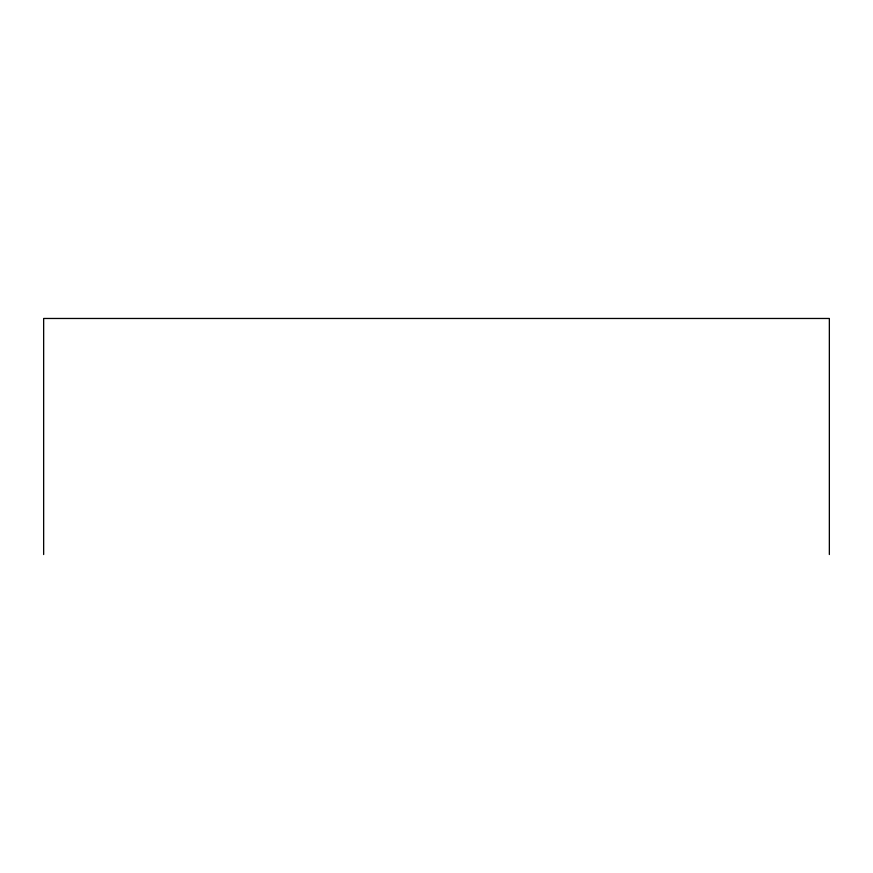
<?xml version="1.0" encoding="UTF-8"?>
<svg xmlns="http://www.w3.org/2000/svg" width="873" height="873" viewBox="0 0 873 873"><rect width="100%" height="100%" fill="white"/><g stroke="black" fill="none" stroke-linecap="round" stroke-linejoin="round"><path stroke-width="1.31" d="M829.35 554.53L829.35 318.47L43.65 318.47L43.65 554.53"/></g></svg>
